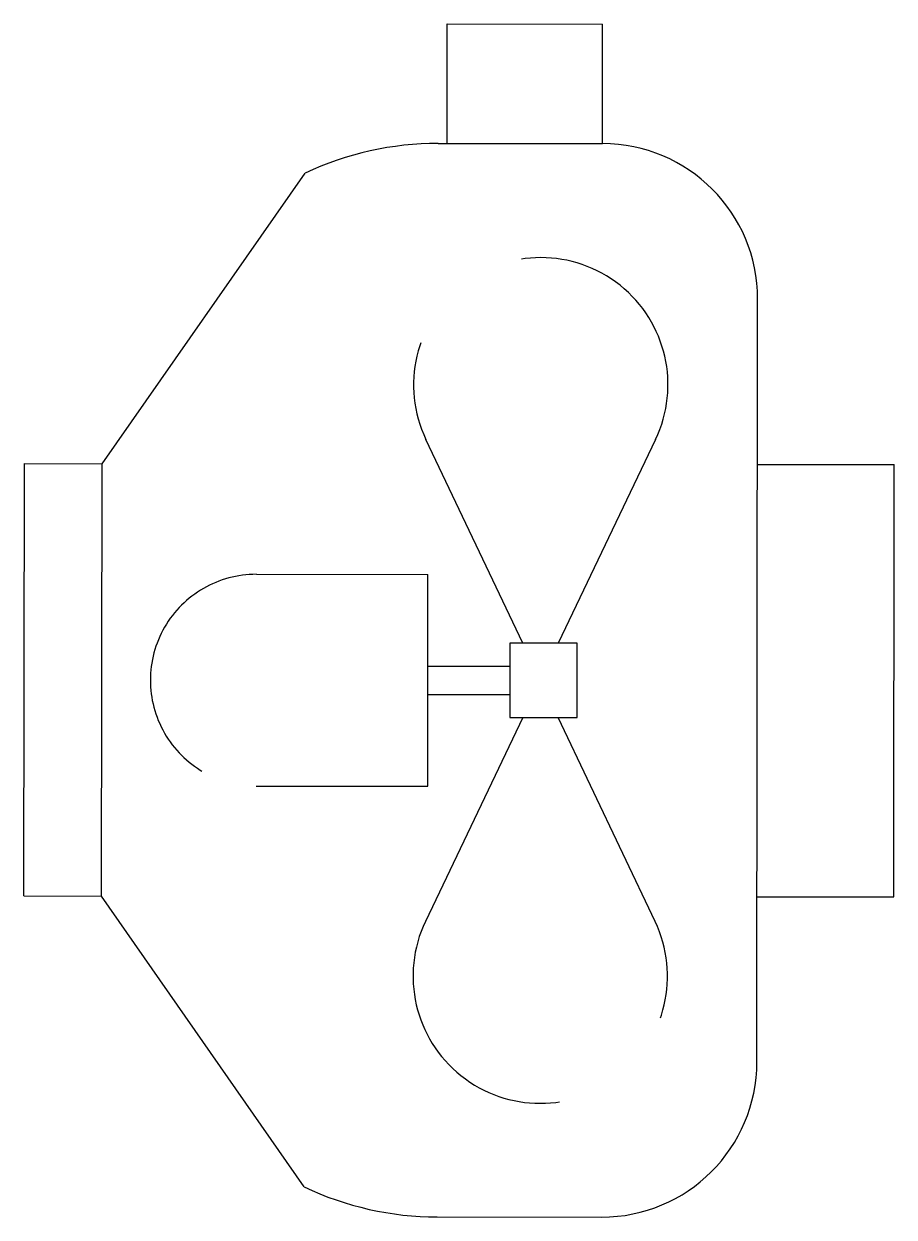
# Model space of a CAD drawing. Header units: millimetres. Extents: x -21221 to 1625077, y -149981 to 356550.
# Drawn here: x 1624880.1 to 1625077.4, y -149981.1 to -149710.6 of the extents above; entities that cross this region are included whole.
import ezdxf

# ---------------------------------------------------------------- set-up
doc = ezdxf.new("R2010")
doc.units = ezdxf.units.MM
doc.header["$LTSCALE"] = 1000
doc.header["$MEASUREMENT"] = 0
doc.linetypes.add('HIDDEN2', pattern=[0.1875, 0.125, -0.0625])
doc.layers.add('1-EX-DUCT', color=1, linetype='CONTINUOUS')
doc.layers.add('SUPPORT', color=31, linetype='CONTINUOUS')

# ---------------------------------------------------------------- blocks, each defined once
blk = doc.blocks.new('1')
at = {"layer": '1-EX-DUCT'}
for p, q in [((1349739.76, -259980.14), (1349739.79, -259953.04)), ((1349739.79, -259953.04), (1349774.99, -259953.07)), ((1349774.96, -259980.17), (1349774.99, -259953.07)), ((1349737.75, -259980.14), (1349774.96, -259980.17)), ((1349661.55, -260052.74), (1349707.59, -259986.89)), ((1349809.97, -260188.37), (1349810.13, -260015.41)), ((1349643.82, -260150.73), (1349643.95, -260052.73)), ((1349643.95, -260052.73), (1349661.55, -260052.74)), ((1349661.42, -260150.74), (1349661.55, -260052.74)), ((1349810.09, -260052.92), (1349841.07, -260052.92)), ((1349840.98, -260150.92), (1349841.07, -260052.92)), ((1349643.82, -260150.73), (1349661.42, -260150.74)), ((1349707.37, -260216.69), (1349661.42, -260150.74)), ((1349810, -260150.92), (1349840.98, -260150.92)), ((1349737.52, -260223.5), (1349774.73, -260223.53))]:
    blk.add_line(p, q, dxfattribs=at)
at = {"layer": '1-EX-DUCT', "linetype": 'HIDDEN2', "ltscale": 0.5}
for p, q in [((1349756.92, -260093.45), (1349734.95, -260047.22)), ((1349787.01, -260047.27), (1349764.95, -260093.46)), ((1349696.52, -260077.81), (1349735.42, -260077.85)), ((1349735.37, -260125.86), (1349735.42, -260077.85)), ((1349753.99, -260093.45), (1349753.98, -260110.29)), ((1349769.25, -260093.46), (1349753.99, -260093.45)), ((1349769.23, -260110.31), (1349769.25, -260093.46)), ((1349735.4, -260098.65), (1349753.99, -260098.67)), ((1349735.39, -260105.05), (1349753.98, -260105.07)), ((1349756.91, -260110.3), (1349734.85, -260156.49)), ((1349753.98, -260110.29), (1349769.23, -260110.31)), ((1349786.9, -260156.54), (1349764.93, -260110.31)), ((1349696.48, -260125.82), (1349735.37, -260125.86))]:
    blk.add_line(p, q, dxfattribs=at)
at = {"layer": '1-EX-DUCT'}
for centre, radius, start, end in [((1349737.68, -260050.54), 70.4, 89.9454, 115.3033), ((1349774.93, -260015.37), 35.2, 359.9454, 89.9454), ((1349774.77, -260188.33), 35.2, 269.9454, 359.9454), ((1349737.58, -260153.1), 70.4, 244.5876, 269.9454)]:
    blk.add_arc(centre, radius, start, end, dxfattribs=at)
at = {"layer": '1-EX-DUCT', "linetype": 'HIDDEN2', "ltscale": 0.5}
for centre, major_axis, start_param, end_param in [((1349760.99, -260034.85), (-20.4, -20.37), 1.911624, 5.942358), ((1349696.5, -260101.82), (-16.96, 16.99), 5.497787, 8.63938), ((1349760.86, -260168.91), (-20.37, 20.4), 0.340828, 4.371561)]:
    blk.add_ellipse(centre, major_axis=major_axis, ratio=1, start_param=start_param, end_param=end_param, dxfattribs=at)

msp = doc.modelspace()

# ---------------------------------------------------------------- block references
at = {"layer": 'SUPPORT', "color": 1}
msp.add_blockref('1', (275236.28, 110242.41), dxfattribs=at)

doc.saveas('drawing.dxf')
